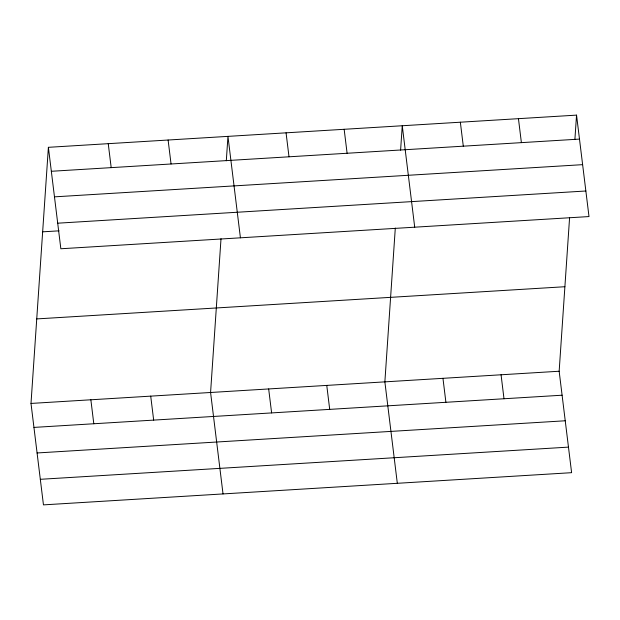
<?xml version="1.0" encoding="UTF-8"?>
<svg xmlns="http://www.w3.org/2000/svg" width="620" height="620" viewBox="0 0 620 620"><rect width="100%" height="100%" fill="white"/><g stroke="black" fill="none" stroke-linecap="round" stroke-linejoin="round"><path stroke-width="0.93" d="M569.602 217.434L559.155 371.24L571.609 472.68L43.454 504.874L31 403.434L48.391 147.32L576.546 115.126L589 216.566L60.845 248.76L48.391 147.32M221.014 238.685L210.575 392.491L223.029 493.931M226.308 160.789L227.958 136.369L240.421 237.817M395.304 228.059L384.865 381.866L397.319 483.305M400.597 150.164L402.256 125.751L414.71 227.191M574.887 139.539L576.546 115.126M51.336 171.283L579.491 139.097M54.475 196.85L582.63 164.657M57.706 223.192L585.861 190.999M42.648 231.833L59.063 230.834M36.735 318.913L564.89 286.727M31 403.434L559.155 371.24M33.945 427.405L562.1 395.211M37.084 452.964L565.239 420.779M40.316 479.307L568.47 447.121M518.444 118.668L521.389 142.639M501.061 374.782L503.998 398.753M460.35 122.21L463.295 146.173M442.959 378.324L445.904 402.295M344.154 129.293L347.099 153.256M326.763 385.408L329.708 409.378M286.06 132.827L289.005 156.798M268.669 388.949L271.614 412.912M168.105 140.019L171.05 163.99M150.714 396.134L153.659 420.104M108.244 143.669L111.189 167.64M90.861 399.784L93.798 423.755"/></g></svg>
